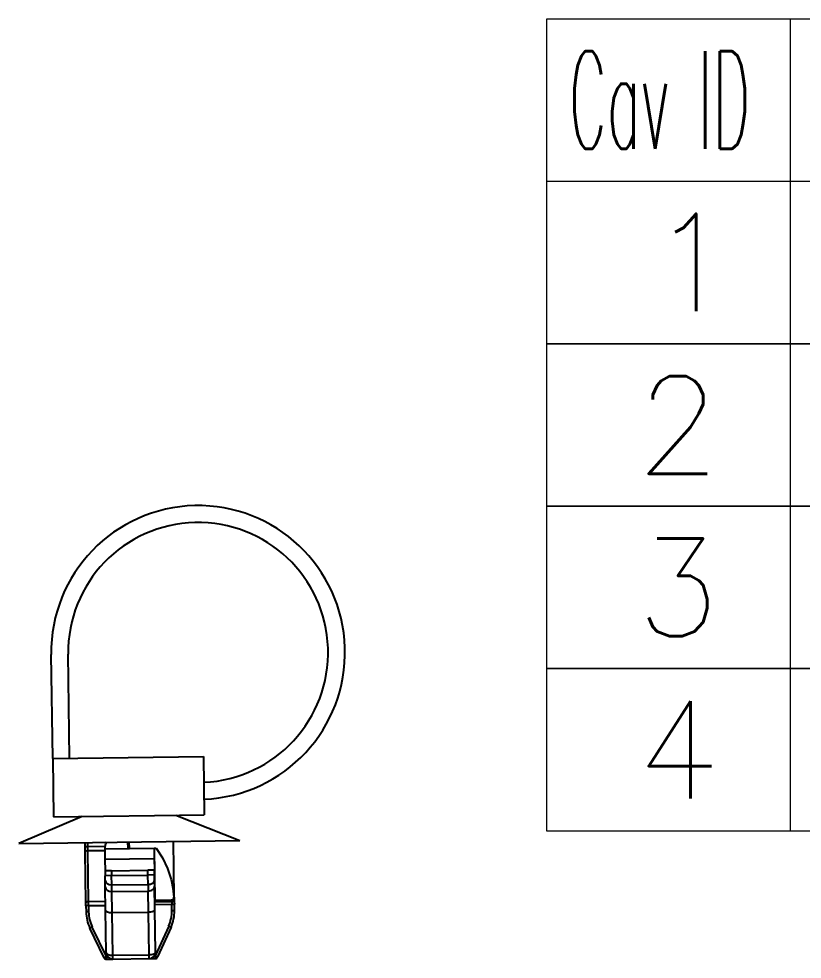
# Model space of a CAD drawing. Header units: inches. Extents: x 47316 to 59086, y 3141 to 11743.
# Drawn here: x 51397.23 to 51421.33, y 6290.33 to 6319.28 of the extents above; entities that cross this region are included whole.
import ezdxf

# ---------------------------------------------------------------- set-up
doc = ezdxf.new("R2010")
doc.units = ezdxf.units.IN
doc.header["$MEASUREMENT"] = 0
doc.styles.get("Standard").update_dxf_attribs({"font": ''})
doc.styles.get('Standard').set_extended_font_data('SimSun')

msp = doc.modelspace()

# ---------------------------------------------------------------- linework, layer by layer
at = {"color": 0, "linetype": 'Continuous', "lineweight": 15}
for p, q in [((51413.472, 6319.276), (51495.972, 6319.276)), ((51413.472, 6314.276), (51413.472, 6319.276)), ((51413.472, 6314.276), (51495.972, 6314.276))]:
    msp.add_line(p, q, dxfattribs=at)
at = {"color": 7, "linetype": 'Continuous', "lineweight": 15}
msp.add_line((51420.972, 6314.276), (51420.972, 6319.276), dxfattribs=at)
at = {"color": 102, "linetype": 'Continuous', "lineweight": 15}
for p, q in [((51420.972, 6309.276), (51420.972, 6314.276)), ((51420.972, 6304.276), (51420.972, 6309.276)), ((51420.972, 6299.276), (51420.972, 6304.276)), ((51420.972, 6294.276), (51420.972, 6299.276))]:
    msp.add_line(p, q, dxfattribs=at)
at = {"color": 0, "linetype": 'ByBlock', "lineweight": -3, "ltscale": 0.2}
for p, q in [((51398.269, 6296.511), (51398.224, 6299.71)), ((51398.789, 6296.518), (51398.744, 6299.718))]:
    msp.add_line(p, q, dxfattribs=at)
at = {"color": 0, "linetype": 'ByBlock', "lineweight": -3, "ltscale": 0.289999}
msp.add_line((51398.269, 6296.511), (51402.908, 6296.576), dxfattribs=at)
at = {"color": 0, "linetype": 'ByBlock', "lineweight": -3, "ltscale": 0.1125}
for p, q in [((51398.269, 6296.511), (51398.294, 6294.711)), ((51402.908, 6296.576), (51402.934, 6294.776))]:
    msp.add_line(p, q, dxfattribs=at)
at = {"color": 0, "linetype": 'ByBlock', "lineweight": -3, "ltscale": 0.132311}
for p, q in [((51399.174, 6294.723), (51397.226, 6293.896)), ((51402.054, 6294.764), (51404.025, 6293.991))]:
    msp.add_line(p, q, dxfattribs=at)
at = {"color": 0, "linetype": 'ByBlock', "lineweight": -3, "ltscale": 0.096026}
for p, q in [((51398.294, 6294.711), (51399.83, 6294.732)), ((51401.397, 6294.755), (51402.934, 6294.776))]:
    msp.add_line(p, q, dxfattribs=at)
at = {"color": 0, "linetype": 'ByBlock', "lineweight": -3, "ltscale": 0.097948}
msp.add_line((51399.83, 6294.732), (51401.397, 6294.755), dxfattribs=at)
at = {"color": 0, "linetype": 'ByBlock', "lineweight": -3, "ltscale": 0.425}
msp.add_line((51397.226, 6293.896), (51404.025, 6293.991), dxfattribs=at)
at = {"color": 0, "linetype": 'ByBlock', "lineweight": -3, "ltscale": 0.008443}
for p, q in [((51399.267, 6293.789), (51399.265, 6293.924)), ((51399.347, 6293.79), (51399.345, 6293.925))]:
    msp.add_line(p, q, dxfattribs=at)
at = {"color": 0, "linetype": 'ByBlock', "lineweight": -3, "ltscale": 0.005}
for p, q in [((51399.347, 6293.79), (51399.267, 6293.789)), ((51399.373, 6291.981), (51399.293, 6291.98)), ((51399.375, 6291.792), (51399.296, 6291.791)), ((51401.932, 6292.023), (51402.012, 6292.024)), ((51401.935, 6291.828), (51402.015, 6291.829)), ((51399.487, 6291.32), (51399.415, 6291.285)), ((51401.837, 6291.353), (51401.91, 6291.32)), ((51399.926, 6290.413), (51399.854, 6290.378)), ((51399.926, 6290.413), (51399.927, 6290.333)), ((51401.424, 6290.434), (51401.425, 6290.354)), ((51401.424, 6290.434), (51401.497, 6290.402))]:
    msp.add_line(p, q, dxfattribs=at)
at = {"color": 0, "linetype": 'ByBlock', "lineweight": -3, "ltscale": 0.009488}
msp.add_line((51399.269, 6293.637), (51399.267, 6293.789), dxfattribs=at)
at = {"color": 0, "linetype": 'ByBlock', "lineweight": -3, "ltscale": 0.032832}
msp.add_line((51399.873, 6293.798), (51399.347, 6293.79), dxfattribs=at)
at = {"color": 0, "linetype": 'ByBlock', "lineweight": -3, "ltscale": 0.007906}
msp.add_line((51399.349, 6293.664), (51399.347, 6293.79), dxfattribs=at)
at = {"color": 0, "linetype": 'ByBlock', "lineweight": -3, "ltscale": 0.0125}
for p, q in [((51400.588, 6293.743), (51400.585, 6293.943)), ((51400.628, 6293.744), (51400.625, 6293.944)), ((51400.078, 6293.056), (51399.878, 6293.053)), ((51401.398, 6293.074), (51401.198, 6293.072)), ((51401.4, 6292.925), (51401.2, 6292.922)), ((51400.08, 6292.906), (51399.88, 6292.903))]:
    msp.add_line(p, q, dxfattribs=at)
at = {"color": 0, "linetype": 'ByBlock', "lineweight": -3, "ltscale": 0.0025}
msp.add_line((51400.627, 6293.808), (51400.587, 6293.808), dxfattribs=at)
at = {"color": 0, "linetype": 'ByBlock', "lineweight": -3, "ltscale": 0.107719}
msp.add_line((51402.009, 6292.239), (51401.985, 6293.963), dxfattribs=at)
at = {"color": 0, "linetype": 'ByBlock', "lineweight": -3, "ltscale": 0.097302}
for p, q in [((51399.291, 6292.081), (51399.269, 6293.637)), ((51399.371, 6292.107), (51399.349, 6293.664))]:
    msp.add_line(p, q, dxfattribs=at)
at = {"color": 0, "linetype": 'ByBlock', "lineweight": -3, "ltscale": 0.0325}
for p, q in [((51399.869, 6293.671), (51399.349, 6293.664)), ((51399.371, 6292.107), (51399.891, 6292.115)), ((51401.411, 6292.105), (51401.931, 6292.113)), ((51399.373, 6291.981), (51399.893, 6291.988)), ((51401.413, 6292.016), (51401.932, 6292.023))]:
    msp.add_line(p, q, dxfattribs=at)
at = {"color": 0, "linetype": 'ByBlock', "lineweight": -3, "ltscale": 0.095}
for p, q in [((51399.868, 6293.733), (51401.388, 6293.754)), ((51399.873, 6293.413), (51401.393, 6293.434))]:
    msp.add_line(p, q, dxfattribs=at)
at = {"color": 0, "linetype": 'ByBlock', "lineweight": -3, "ltscale": 0.02}
for p, q in [((51399.868, 6293.733), (51399.873, 6293.413)), ((51401.388, 6293.754), (51401.393, 6293.434))]:
    msp.add_line(p, q, dxfattribs=at)
at = {"color": 0, "linetype": 'ByBlock', "lineweight": -3, "ltscale": 0.004339}
msp.add_line((51401.388, 6293.754), (51401.457, 6293.755), dxfattribs=at)
at = {"color": 0, "linetype": 'ByBlock', "lineweight": -3, "ltscale": 0.1}
msp.add_line((51401.388, 6293.754), (51401.411, 6292.154), dxfattribs=at)
at = {"color": 0, "linetype": 'ByBlock', "lineweight": -3}
for p, q in [((51401.457, 6293.755), (51401.652, 6293.45)), ((51401.652, 6293.45), (51401.802, 6293.125)), ((51401.802, 6293.125), (51401.909, 6292.788)), ((51401.909, 6292.788), (51401.964, 6292.517)), ((51401.964, 6292.517), (51401.997, 6292.243))]:
    msp.add_line(p, q, dxfattribs=at)
at = {"color": 0, "linetype": 'ByBlock', "lineweight": -3, "ltscale": 0.022501}
for p, q in [((51399.873, 6293.413), (51399.878, 6293.053)), ((51401.393, 6293.434), (51401.398, 6293.074))]:
    msp.add_line(p, q, dxfattribs=at)
at = {"color": 0, "linetype": 'ByBlock', "lineweight": -3, "ltscale": 0.009364}
for p, q in [((51399.878, 6293.053), (51399.88, 6292.903)), ((51400.078, 6293.056), (51400.08, 6292.906)), ((51401.2, 6292.922), (51401.198, 6293.072)), ((51401.4, 6292.925), (51401.398, 6293.074))]:
    msp.add_line(p, q, dxfattribs=at)
at = {"color": 0, "linetype": 'ByBlock', "lineweight": -3, "ltscale": 0.07}
for p, q in [((51400.078, 6293.056), (51401.198, 6293.072)), ((51400.08, 6292.906), (51401.2, 6292.922)), ((51400.084, 6292.618), (51401.204, 6292.634)), ((51400.087, 6292.416), (51401.207, 6292.431)), ((51400.096, 6291.768), (51401.216, 6291.783)), ((51400.114, 6290.457), (51401.234, 6290.472)), ((51400.116, 6290.336), (51401.236, 6290.352))]:
    msp.add_line(p, q, dxfattribs=at)
at = {"color": 0, "linetype": 'ByBlock', "lineweight": -3, "ltscale": 0.018011}
for p, q in [((51401.204, 6292.634), (51401.2, 6292.922)), ((51400.084, 6292.618), (51400.08, 6292.906))]:
    msp.add_line(p, q, dxfattribs=at)
at = {"color": 0, "linetype": 'ByBlock', "lineweight": -3, "ltscale": 0.009006}
for p, q in [((51401.402, 6292.78), (51401.4, 6292.925)), ((51399.882, 6292.759), (51399.88, 6292.903))]:
    msp.add_line(p, q, dxfattribs=at)
at = {"color": 0, "linetype": 'ByBlock', "lineweight": -3, "ltscale": 0.012637}
for p, q in [((51399.885, 6292.557), (51399.882, 6292.759)), ((51401.204, 6292.634), (51401.207, 6292.431)), ((51401.402, 6292.78), (51401.405, 6292.578)), ((51400.087, 6292.416), (51400.084, 6292.618))]:
    msp.add_line(p, q, dxfattribs=at)
at = {"color": 0, "linetype": 'ByBlock', "lineweight": -3, "ltscale": 0.04455}
for p, q in [((51399.895, 6291.844), (51399.885, 6292.557)), ((51401.415, 6291.866), (51401.405, 6292.578))]:
    msp.add_line(p, q, dxfattribs=at)
at = {"color": 0, "linetype": 'ByBlock', "lineweight": -3, "ltscale": 0.0405}
for p, q in [((51400.096, 6291.768), (51400.087, 6292.416)), ((51401.216, 6291.783), (51401.207, 6292.431))]:
    msp.add_line(p, q, dxfattribs=at)
at = {"color": 0, "linetype": 'ByBlock', "lineweight": -3, "ltscale": 0.006325}
msp.add_line((51399.293, 6291.98), (51399.291, 6292.081), dxfattribs=at)
at = {"color": 0, "linetype": 'ByBlock', "lineweight": -3, "ltscale": 0.007907}
msp.add_line((51399.373, 6291.981), (51399.371, 6292.107), dxfattribs=at)
at = {"color": 0, "linetype": 'ByBlock', "lineweight": -3, "ltscale": 0.031953}
msp.add_line((51401.411, 6292.154), (51401.922, 6292.162), dxfattribs=at)
at = {"color": 0, "linetype": 'ByBlock', "lineweight": -3, "ltscale": 0.003059}
msp.add_line((51401.411, 6292.105), (51401.411, 6292.154), dxfattribs=at)
at = {"color": 0, "linetype": 'ByBlock', "lineweight": -3, "ltscale": 0.000233459}
msp.add_line((51401.411, 6292.102), (51401.411, 6292.105), dxfattribs=at)
at = {"color": 0, "linetype": 'ByBlock', "lineweight": -3, "ltscale": 0.005363}
msp.add_line((51401.413, 6292.016), (51401.411, 6292.102), dxfattribs=at)
at = {"color": 0, "linetype": 'ByBlock', "lineweight": -3, "ltscale": 0.000495148}
msp.add_line((51401.922, 6292.162), (51401.93, 6292.162), dxfattribs=at)
at = {"color": 0, "linetype": 'ByBlock', "lineweight": -3, "ltscale": 9.0198e-05}
msp.add_line((51401.93, 6292.162), (51401.931, 6292.161), dxfattribs=at)
at = {"color": 0, "linetype": 'ByBlock', "lineweight": -3, "ltscale": 0.002986}
msp.add_line((51401.931, 6292.161), (51401.931, 6292.113), dxfattribs=at)
at = {"color": 0, "linetype": 'ByBlock', "lineweight": -3, "ltscale": 0.005597}
msp.add_line((51401.931, 6292.113), (51401.932, 6292.023), dxfattribs=at)
at = {"color": 0, "linetype": 'ByBlock', "lineweight": -3, "ltscale": 0.000715637}
msp.add_line((51401.997, 6292.243), (51402.008, 6292.243), dxfattribs=at)
at = {"color": 0, "linetype": 'ByBlock', "lineweight": -3, "ltscale": 0.00896}
msp.add_line((51402.009, 6292.239), (51402.011, 6292.096), dxfattribs=at)
at = {"color": 0, "linetype": 'ByBlock', "lineweight": -3, "ltscale": 0.004477}
msp.add_line((51402.011, 6292.096), (51402.012, 6292.024), dxfattribs=at)
at = {"color": 0, "linetype": 'ByBlock', "lineweight": -3, "ltscale": 0.011804}
for p, q in [((51399.293, 6291.98), (51399.296, 6291.791)), ((51399.373, 6291.981), (51399.375, 6291.792))]:
    msp.add_line(p, q, dxfattribs=at)
at = {"color": 0, "linetype": 'ByBlock', "lineweight": -3, "ltscale": 0.081943}
for p, q in [((51399.913, 6290.533), (51399.895, 6291.844)), ((51400.114, 6290.457), (51400.096, 6291.768)), ((51401.234, 6290.472), (51401.216, 6291.783)), ((51401.433, 6290.555), (51401.415, 6291.866))]:
    msp.add_line(p, q, dxfattribs=at)
at = {"color": 0, "linetype": 'ByBlock', "lineweight": -3, "ltscale": 0.012206}
for p, q in [((51401.935, 6291.828), (51401.932, 6292.023)), ((51402.015, 6291.829), (51402.012, 6292.024))]:
    msp.add_line(p, q, dxfattribs=at)
at = {"color": 0, "linetype": 'ByBlock', "lineweight": -3, "ltscale": 0.062942}
for p, q in [((51399.854, 6290.378), (51399.415, 6291.285)), ((51401.91, 6291.32), (51401.497, 6290.402))]:
    msp.add_line(p, q, dxfattribs=at)
at = {"color": 0, "linetype": 'ByBlock', "lineweight": -3, "ltscale": 0.062941}
for p, q in [((51399.926, 6290.413), (51399.487, 6291.32)), ((51401.837, 6291.353), (51401.424, 6290.434))]:
    msp.add_line(p, q, dxfattribs=at)
at = {"color": 0, "linetype": 'ByBlock', "lineweight": -3, "ltscale": 0.001816}
for p, q in [((51399.926, 6290.413), (51399.955, 6290.414)), ((51401.395, 6290.434), (51401.424, 6290.434))]:
    msp.add_line(p, q, dxfattribs=at)
at = {"color": 0, "linetype": 'ByBlock', "lineweight": -3, "ltscale": 0.011816}
for p, q in [((51399.927, 6290.333), (51400.116, 6290.336)), ((51401.236, 6290.352), (51401.425, 6290.354))]:
    msp.add_line(p, q, dxfattribs=at)
at = {"color": 0, "linetype": 'ByBlock', "lineweight": -3, "ltscale": 0.007544}
for p, q in [((51400.116, 6290.336), (51400.114, 6290.457)), ((51401.236, 6290.352), (51401.234, 6290.472))]:
    msp.add_line(p, q, dxfattribs=at)
at = {"color": 0, "linetype": 'Continuous', "lineweight": 15}
for points in [[(51413.472, 6309.276), (51413.472, 6314.276), (51495.972, 6314.276), (51495.972, 6309.276)], [(51413.472, 6304.276), (51413.472, 6309.276), (51495.972, 6309.276), (51495.972, 6304.276)], [(51413.472, 6299.276), (51413.472, 6304.276), (51495.972, 6304.276), (51495.972, 6299.276)], [(51413.472, 6294.276), (51413.472, 6299.276), (51495.972, 6299.276), (51495.972, 6294.276)]]:
    msp.add_lwpolyline(points, close=True, dxfattribs=at)
at = {"color": 0, "linetype": 'ByBlock', "lineweight": -3}
for centre, radius, start, end in [((51402.743, 6299.774), 4.52, 272.3295, 180.8082), ((51402.743, 6299.774), 4, 272.5273, 180.8082), ((51400.268, 6293.738), 0.4, 150.8081, 180.8082), ((51401.923, 6292.236), 0.0745, 269.2076, 4.8845), ((51401.928, 6292.242), 0.0799, 270.8656, 0.8655), ((51402.006, 6292.24), 0.00347, 341.9706, 45.1988), ((51400.495, 6291.808), 1.2, 180.8082, 205.8251), ((51400.495, 6291.808), 1.12, 180.8082, 205.8251), ((51400.815, 6291.812), 1.12, 335.7913, 0.8082), ((51400.815, 6291.812), 1.2, 335.7913, 0.8082), ((51399.926, 6290.413), 0.08, 205.8251, 270.8082), ((51400.113, 6290.536), 0.2, 180.8082, 270.8082), ((51401.233, 6290.552), 0.2, 270.8082, 0.8082), ((51401.424, 6290.434), 0.08, 270.8082, 335.7913)]:
    msp.add_arc(centre, radius, start, end, dxfattribs=at)
for centre, major_axis, ratio, start_param, end_param in [((51399.349, 6293.639), (-0.08, -0.0011), 0.316228, 4.712389, 6.283185), ((51400.082, 6292.762), (-0.2, -0.003), 0.720438, 0, 1.570796), ((51401.202, 6292.778), (-0.2, -0.003), 0.720438, 1.570796, 3.141593), ((51400.085, 6292.56), (-0.2, -0.003), 0.720438, 0, 1.570796), ((51401.205, 6292.575), (-0.2, -0.003), 0.720438, 1.570796, 3.141593), ((51399.371, 6292.082), (-0.08, -0.0011), 0.316228, 4.712389, 6.283185), ((51401.929, 6292.238), (-0.08, -0.0011), 0.97071, 1.570796, 3.141593), ((51401.931, 6292.095), (-0.08, -0.0011), 0.22389, 3.141593, 4.712389), ((51400.095, 6291.847), (-0.2, -0.003), 0.396439, -6.283185, -4.712389), ((51401.215, 6291.863), (-0.2, -0.003), 0.396439, 1.570796, 3.141593), ((51400.113, 6290.536), (-0.2, -0.003), 0.396439, 0, 1.570796), ((51401.233, 6290.552), (-0.2, -0.003), 0.396439, 1.570796, 3.141593)]:
    msp.add_ellipse(centre, major_axis=major_axis, ratio=ratio, start_param=start_param, end_param=end_param, dxfattribs=at)

# ---------------------------------------------------------------- texts
at = {"color": 7, "linetype": 'Continuous', "lineweight": 15, "char_height": 3, "attachment_point": 1}
for s, insert, width in [('\\Fromans.shx;\\W0.4292452830;\\T1.0000000000;\\o\\lCav ID', (51414.156, 6318.276), 6.5), ('\\Fromans.shx;\\W1.0000000000;\\T1.0000000000;\\o\\l1', (51416.65, 6313.276), 2.85714), ('\\Fromans.shx;\\W1.0000000000;\\T1.0000000000;\\o\\l2', (51416.222, 6308.276), 2.85714), ('\\Fromans.shx;\\W1.0000000000;\\T1.0000000000;\\o\\l3', (51416.222, 6303.276), 2.85714), ('\\Fromans.shx;\\W1.0000000000;\\T1.0000000000;\\o\\l4', (51416.222, 6298.276), 2.85714)]:
    msp.add_mtext(s, dxfattribs=dict(at, insert=insert, width=width))

doc.saveas('drawing.dxf')
